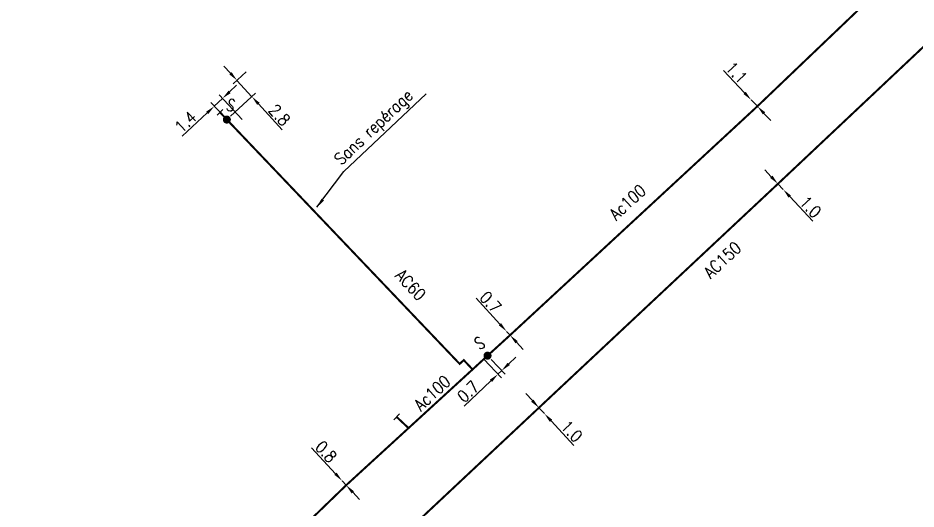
# Model space of a CAD drawing. Header units: millimetres. Extents: x 138988 to 140002, y 128990 to 130001.
# Drawn here: x 138999.9 to 139111.2, y 129308.6 to 129369.5 of the extents above; entities that cross this region are included whole.
import ezdxf
from ezdxf.enums import TextEntityAlignment as Align

# ---------------------------------------------------------------- set-up
doc = ezdxf.new("R2010")
doc.units = ezdxf.units.MM
doc.header["$PDMODE"] = 34
doc.linetypes.add('L_25_AP', pattern=[2000, 1000, 1000])
doc.layers.get('0').update_dxf_attribs({"linetype": 'CONTINUOUS'})
doc.layers.get('Defpoints').update_dxf_attribs({"linetype": 'CONTINUOUS'})
for name, color, linetype in [('L_150', 1, 'CONTINUOUS'), ('L_300', 7, 'CONTINUOUS'), ('L_340', 7, 'CONTINUOUS')]:
    doc.layers.add(name, color=color, linetype=linetype)
doc.styles.add('G_ROMANS', font='ROMANS.SHX', dxfattribs={"width": 0.75})
doc.styles.get("Standard").update_dxf_attribs({"font": 'romans.shx', "width": 0.85})
doc.dimstyles.get("Standard").update_dxf_attribs({"dimtxt": 1.5, "dimasz": 1.2, "dimexe": 0.625, "dimexo": 0.625, "dimgap": 0.25, "dimtad": 1, "dimdec": 1, "dimzin": 0, "dimdsep": 46, "dimtxsty": 'Standard', "dimcen": -0.5, "dimadec": 0, "dimazin": 0, "dimtfac": 1, "dimtdec": 1, "dimtmove": 0, "dimatfit": 3, "dimfxl": 0, "dimtolj": 1, "dimtzin": 0, "dimarcsym": 0})

# ---------------------------------------------------------------- blocks, each defined once
blk = doc.blocks.new('*D1068')
at = {"layer": 'Defpoints', "color": 0, "linetype": 'Continuous', "transparency": 16777216}
for p in [(139040.07, 129312.1), (139040.07, 129312.1), (139040.58, 129311.55)]:
    blk.add_point(p, dxfattribs=at)
at = {"layer": 'L_150', "color": 0, "linetype": 'Continuous', "lineweight": -2, "transparency": 16777216}
for p, q in [((139039.25, 129312.98), (139036.28, 129316.18)), ((139040.58, 129311.55), (139040.07, 129312.1)), ((139041.4, 129310.67), (139042.21, 129309.79))]:
    blk.add_line(p, q, dxfattribs=at)
at = {"layer": 'L_150', "color": 0, "linetype": 'Continuous', "transparency": 16777216}
for points in [[(139039.4, 129313.11), (139039.11, 129312.84), (139040.07, 129312.1)], [(139041.54, 129310.8), (139041.25, 129310.53), (139040.58, 129311.55)]]:
    blk.add_solid(points, dxfattribs=at)
at = {"layer": 'L_150', "color": 0, "linetype": 'Continuous', "transparency": 16777216, "insert": (139038.09, 129315.7), "char_height": 1.5, "attachment_point": 5, "rotation": 312.8684}
blk.add_mtext('\\A1;0.8', dxfattribs=at)
blk = doc.blocks.new('*D1069')
at = {"layer": 'Defpoints', "color": 0, "linetype": 'Continuous', "transparency": 16777216}
for p in [(139060.46, 129330.64), (139060.46, 129330.64), (139060.9, 129330.16)]:
    blk.add_point(p, dxfattribs=at)
at = {"layer": 'L_150', "color": 0, "linetype": 'Continuous', "lineweight": -2, "transparency": 16777216}
for p, q in [((139059.65, 129331.52), (139056.68, 129334.74)), ((139060.9, 129330.16), (139060.46, 129330.64)), ((139061.71, 129329.28), (139062.53, 129328.4))]:
    blk.add_line(p, q, dxfattribs=at)
at = {"layer": 'L_150', "color": 0, "linetype": 'Continuous', "transparency": 16777216}
for points in [[(139059.79, 129331.66), (139059.5, 129331.39), (139060.46, 129330.64)], [(139061.86, 129329.42), (139061.57, 129329.14), (139060.9, 129330.16)]]:
    blk.add_solid(points, dxfattribs=at)
at = {"layer": 'L_150', "color": 0, "linetype": 'Continuous', "transparency": 16777216, "insert": (139058.49, 129334.25), "char_height": 1.5, "attachment_point": 5, "rotation": 312.6819}
blk.add_mtext('\\A1;0.7', dxfattribs=at)
blk = doc.blocks.new('*D1070')
at = {"layer": 'Defpoints', "color": 0, "linetype": 'Continuous', "transparency": 16777216}
for p in [(139090.81, 129359.35), (139090.81, 129359.35), (139091.57, 129358.56)]:
    blk.add_point(p, dxfattribs=at)
at = {"layer": 'L_150', "color": 0, "linetype": 'Continuous', "lineweight": -2, "transparency": 16777216}
for p, q in [((139089.99, 129360.23), (139087.36, 129363)), ((139091.57, 129358.56), (139090.81, 129359.35)), ((139092.39, 129357.68), (139093.22, 129356.81))]:
    blk.add_line(p, q, dxfattribs=at)
at = {"layer": 'L_150', "color": 0, "linetype": 'Continuous', "transparency": 16777216}
for points in [[(139090.13, 129360.36), (139089.84, 129360.09), (139090.81, 129359.35)], [(139092.54, 129357.82), (139092.25, 129357.55), (139091.57, 129358.56)]]:
    blk.add_solid(points, dxfattribs=at)
at = {"layer": 'L_150', "color": 0, "linetype": 'Continuous', "transparency": 16777216, "insert": (139088.99, 129362.74), "char_height": 1.5, "attachment_point": 5, "rotation": 313.4359}
blk.add_mtext('\\A1;1.1', dxfattribs=at)
blk = doc.blocks.new('*D1076')
at = {"layer": 'Defpoints', "color": 0, "linetype": 'Continuous', "transparency": 16777216}
for p in [(139064.48, 129321.16), (139065.16, 129320.43), (139065.16, 129320.43)]:
    blk.add_point(p, dxfattribs=at)
at = {"layer": 'L_150', "color": 0, "linetype": 'Continuous', "lineweight": -2, "transparency": 16777216}
for p, q in [((139063.67, 129322.04), (139062.85, 129322.92)), ((139064.48, 129321.16), (139065.16, 129320.43)), ((139065.98, 129319.55), (139068.83, 129316.48))]:
    blk.add_line(p, q, dxfattribs=at)
at = {"layer": 'L_150', "color": 0, "linetype": 'Continuous', "transparency": 16777216}
for points in [[(139063.81, 129322.18), (139063.52, 129321.9), (139064.48, 129321.16)], [(139066.13, 129319.68), (139065.83, 129319.41), (139065.16, 129320.43)]]:
    blk.add_solid(points, dxfattribs=at)
at = {"layer": 'L_150', "color": 0, "linetype": 'Continuous', "transparency": 16777216, "insert": (139068.55, 129318.25), "char_height": 1.5, "attachment_point": 5, "rotation": 312.8726}
blk.add_mtext('\\A1;1.0', dxfattribs=at)
blk = doc.blocks.new('*D1077')
at = {"layer": 'Defpoints', "color": 0, "linetype": 'Continuous', "transparency": 16777216}
for p in [(139094.12, 129348.94), (139094.77, 129348.24), (139094.77, 129348.24)]:
    blk.add_point(p, dxfattribs=at)
at = {"layer": 'L_150', "color": 0, "linetype": 'Continuous', "lineweight": -2, "transparency": 16777216}
for p, q in [((139093.3, 129349.81), (139092.48, 129350.69)), ((139094.12, 129348.94), (139094.77, 129348.24)), ((139095.59, 129347.36), (139098.45, 129344.3))]:
    blk.add_line(p, q, dxfattribs=at)
at = {"layer": 'L_150', "color": 0, "linetype": 'Continuous', "transparency": 16777216}
for points in [[(139093.45, 129349.95), (139093.15, 129349.68), (139094.12, 129348.94)], [(139095.73, 129347.5), (139095.44, 129347.23), (139094.77, 129348.24)]]:
    blk.add_solid(points, dxfattribs=at)
at = {"layer": 'L_150', "color": 0, "linetype": 'Continuous', "transparency": 16777216, "insert": (139098.16, 129346.08), "char_height": 1.5, "attachment_point": 5, "rotation": 313.0307}
blk.add_mtext('\\A1;1.0', dxfattribs=at)
blk = doc.blocks.new('*D1081')
at = {"layer": 'Defpoints', "color": 0, "linetype": 'Continuous', "transparency": 16777216}
for p in [(139057.19, 129327.64), (139058.11, 129327.62), (139059.4, 129325.32)]:
    blk.add_point(p, dxfattribs=at)
at = {"layer": 'L_300', "color": 0, "linetype": 'Continuous', "lineweight": -2, "transparency": 16777216}
for p, q in [((139057.63, 129327.19), (139059.83, 129324.87)), ((139058.54, 129327.16), (139060.3, 129325.32)), ((139060.74, 129326.6), (139061.61, 129327.43)), ((139059.87, 129325.77), (139059.4, 129325.32)), ((139058.53, 129324.49), (139055.23, 129321.35))]:
    blk.add_line(p, q, dxfattribs=at)
at = {"layer": 'L_300', "color": 0, "linetype": 'Continuous', "transparency": 16777216}
for points in [[(139060.6, 129326.74), (139060.88, 129326.45), (139059.87, 129325.77)], [(139058.39, 129324.64), (139058.67, 129324.35), (139059.4, 129325.32)]]:
    blk.add_solid(points, dxfattribs=at)
at = {"layer": 'L_300', "color": 0, "linetype": 'Continuous', "transparency": 16777216, "insert": (139055.69, 129323.17), "char_height": 1.5, "attachment_point": 5, "rotation": 43.6224}
blk.add_mtext('\\A1;0.7', dxfattribs=at)
blk = doc.blocks.new('*D1082')
at = {"layer": 'Defpoints', "color": 0, "linetype": 'Continuous', "transparency": 16777216}
for p in [(139025.24, 129359.53), (139025.78, 129356.91), (139028.1, 129356.48)]:
    blk.add_point(p, dxfattribs=at)
at = {"layer": 'L_300', "color": 0, "linetype": 'Continuous', "lineweight": -2, "transparency": 16777216}
for p, q in [((139026.11, 129360.35), (139026.99, 129361.17)), ((139025.24, 129359.53), (139024.22, 129358.57)), ((139027.67, 129356.94), (139024.81, 129359.98)), ((139025.35, 129357.36), (139023.79, 129359.02)), ((139023.34, 129357.75), (139020.24, 129354.84))]:
    blk.add_line(p, q, dxfattribs=at)
at = {"layer": 'L_300', "color": 0, "linetype": 'Continuous', "transparency": 16777216}
for points in [[(139025.98, 129360.49), (139026.25, 129360.2), (139025.24, 129359.53)], [(139023.21, 129357.89), (139023.48, 129357.6), (139024.22, 129358.57)]]:
    blk.add_solid(points, dxfattribs=at)
at = {"layer": 'L_300', "color": 0, "linetype": 'Continuous', "transparency": 16777216, "insert": (139020.67, 129356.61), "char_height": 1.5, "attachment_point": 5, "rotation": 43.1927}
blk.add_mtext('\\A1;1.4', dxfattribs=at)
blk = doc.blocks.new('*D1083')
at = {"layer": 'Defpoints', "color": 0, "linetype": 'Continuous', "transparency": 16777216}
for p in [(139028.65, 129363.26), (139027.03, 129361.78), (139025.78, 129356.91)]:
    blk.add_point(p, dxfattribs=at)
at = {"layer": 'L_300', "color": 0, "linetype": 'Continuous', "lineweight": -2, "transparency": 16777216}
for p, q in [((139026.22, 129362.67), (139025.41, 129363.55)), ((139028.19, 129362.84), (139026.57, 129361.36)), ((139027.03, 129361.78), (139028.89, 129359.75)), ((139026.24, 129357.33), (139029.35, 129360.17)), ((139029.7, 129358.87), (139032.65, 129355.64))]:
    blk.add_line(p, q, dxfattribs=at)
at = {"layer": 'L_300', "color": 0, "linetype": 'Continuous', "transparency": 16777216}
for points in [[(139026.37, 129362.8), (139026.08, 129362.53), (139027.03, 129361.78)], [(139029.84, 129359), (139029.55, 129358.73), (139028.89, 129359.75)]]:
    blk.add_solid(points, dxfattribs=at)
at = {"layer": 'L_300', "color": 0, "linetype": 'Continuous', "transparency": 16777216, "insert": (139032.31, 129357.48), "char_height": 1.5, "attachment_point": 5, "rotation": 312.4225}
blk.add_mtext('\\A1;2.8', dxfattribs=at)
blk = doc.blocks.new('L_300_11')
at = {"color": 0, "linetype": 'Continuous', "const_width": 0.497, "flags": 128}
blk.add_lwpolyline([(-0.25, 0, 1), (0.25, 0, 1)], format="xyb", close=True, dxfattribs=at)
at = {"color": 0, "linetype": 'Continuous', "style": 'G_ROMANS', "width": 0.75}
blk.add_text('S', height=1.5, dxfattribs=at).set_placement((0, 1.85), align=Align.MIDDLE)
at = {"color": 0, "linetype": 'Continuous', "width": 0.75, "flags": 3}
for tag, p in [('DEF_LEG', (0, -5)), ('DEF_COUP', (0, -7.5)), ('DEF_TYPE', (0, -10))]:
    blk.add_attdef(tag, text='', height=1.2, dxfattribs=at).set_placement(p, align=Align.MIDDLE)
blk = doc.blocks.new('L_340_07')
at = {"color": 0, "linetype": 'Continuous', "const_width": 0.25, "flags": 128}
blk.add_lwpolyline([(0, 0), (1.25, 0)], dxfattribs=at)
at = {"color": 0, "linetype": 'Continuous', "flags": 128}
blk.add_lwpolyline([(1.25, -0.5), (1.25, 0.5)], dxfattribs=at)
at = {"color": 0, "linetype": 'Continuous', "style": 'G_ROMANS', "width": 0.75, "flags": 3}
for tag, p in [('DEF_LEG', (0.72, -3.47)), ('DEF_COUP', (0.72, -5.97)), ('DEF_TYPE', (0.72, -8.47))]:
    blk.add_attdef(tag, text='', height=1.2, dxfattribs=at).set_placement(p, align=Align.MIDDLE)

msp = doc.modelspace()

# ---------------------------------------------------------------- linework, layer by layer
at = {"layer": 'L_150', "linetype": 'L_25_AP', "const_width": 0.25, "flags": 128}
for points in [[(139000, 129259.01), (139012.47, 129272.41), (139023.55, 129283.38), (139044.2, 129302.14), (139064.48, 129321.16), (139094.12, 129348.94), (139117.12, 129370.61), (139139.79, 129391.7), (139141.69, 129393.63), (139144.44, 129396.23), (139145.6, 129397.34), (139145.6, 129397.34), (139145.6, 129397.34), (139145.6, 129397.34), (139145.6, 129397.34), (139145.6, 129397.34), (139151.34, 129409.19), (139151.34, 129409.19), (139152.18, 129411.04), (139153.28, 129412.94), (139153.45, 129413.55), (139154.7, 129415.76), (139162.6, 129430.5), (139163.06, 129431.93), (139171.37, 129457.53), (139189.8, 129519.45), (139193.18, 129531.81), (139198.43, 129554.97), (139201.53, 129569.46), (139206.15, 129590.56), (139208.69, 129602.22), (139209.66, 129605.65), (139210.58, 129609.08)], [(139050.47, 129436.04), (139052.23, 129436.62), (139061.79, 129437.18), (139076.94, 129437.76), (139082.14, 129437.97), (139082.33, 129438.43), (139083.11, 129438.62), (139097.52, 129436.45), (139097.52, 129436.45), (139125.38, 129414.38), (139135.09, 129406.89), (139135.09, 129406.89), (139136.52, 129405.75), (139133.88, 129402.15), (139130.41, 129397.4), (139126.02, 129391.49), (139120.08, 129385.79), (139091.57, 129358.56), (139060.9, 129330.16), (139058.11, 129327.62), (139056.25, 129325.91), (139040.58, 129311.55), (139008.66, 129280.67), (139000, 129271.88)], [(139025.78, 129356.91), (139054.65, 129326.6), (139055.16, 129327.07), (139056.25, 129325.91)], [(139048.28, 129318.66), (139047.74, 129319.17)]]:
    msp.add_lwpolyline(points, dxfattribs=at)

# ---------------------------------------------------------------- block references
at = {"layer": 'L_300'}
for p, rotation in [((139025.78, 129356.91), 344.1189825889737), ((139058.11, 129327.62), 32.47419075321504)]:
    msp.add_blockref('L_300_11', p, dxfattribs=dict(at, rotation=rotation))
at = {"layer": 'L_340'}
for p, rotation in [((139025.78, 129356.91), 133.1927230889673), ((139047.74, 129319.17), 136.798107050283)]:
    msp.add_blockref('L_340_07', p, dxfattribs=dict(at, rotation=rotation))

# ---------------------------------------------------------------- texts
at = {"layer": 'L_150', "linetype": 'Continuous', "width": 0.85}
for s, rotation, p in [('Ac100', 42.6565, (139075.47, 129346.66)), ('AC150', 43.0307, (139087.23, 129339.5)), ('AC60', 313.1927, (139048.57, 129336.4)), ('Ac100', 42.6981, (139051.24, 129322.98))]:
    msp.add_text(s, height=1.5, rotation=rotation, dxfattribs=at).set_placement(p, align=Align.MIDDLE)
at = {"layer": 'L_150', "linetype": 'Continuous', "insert": (139040.3, 129350.8), "char_height": 1.5, "attachment_point": 7, "rotation": 43.4359}
msp.add_mtext('Sans repérage', dxfattribs=at)

# ---------------------------------------------------------------- dimensions: what is measured, and where the dimension line sits
at = {"layer": 'L_150', "linetype": 'Continuous'}
for base, p1, p2, angle, picture, middle in [((139090.81, 129359.35), (139091.57, 129358.56), (139090.81, 129359.35), 313.4359, '*D1070', (139088.26, 129362.05)), ((139094.768, 129348.242), (139094.1197, 129348.9364), (139094.768, 129348.242), 133.0307, '*D1077', (139097.4257, 129345.3951)), ((139060.459, 129330.64), (139060.89965, 129330.16217), (139060.459, 129330.64), 312.68186, '*D1069', (139057.75698, 129333.57002)), ((139065.16, 129320.43), (139064.48, 129321.16), (139065.16, 129320.43), 132.8726, '*D1076', (139067.81, 129317.57)), ((139040.07, 129312.1), (139040.58, 129311.55), (139040.07, 129312.1), 312.8684, '*D1068', (139037.36, 129315.02))]:
    dim = msp.add_linear_dim(base=base, p1=p1, p2=p2, angle=angle, dimstyle='Standard', dxfattribs=at)
    dim.commit()
    dim.dimension.update_dxf_attribs({"geometry": picture, "text_midpoint": middle, "dimtype": 160})
at = {"layer": 'L_300', "linetype": 'Continuous'}
for base, p1, p2, angle, picture, middle in [((139027.03, 129361.78), (139025.78, 129356.91), (139028.65, 129363.26), 312.4225, '*D1083', (139031.58, 129356.81)), ((139025.24, 129359.53), (139025.78, 129356.91), (139028.1, 129356.48), 223.1927, '*D1082', (139021.36, 129355.88)), ((139059.4, 129325.32), (139058.11, 129327.62), (139057.19, 129327.64), 43.6224, '*D1081', (139056.38, 129322.44))]:
    dim = msp.add_linear_dim(base=base, p1=p1, p2=p2, angle=angle, dimstyle='Standard', dxfattribs=at)
    dim.commit()
    dim.dimension.update_dxf_attribs({"geometry": picture, "text_midpoint": middle, "dimtype": 160})

# ---------------------------------------------------------------- leaders
at = {"layer": 'L_150', "linetype": 'Continuous', "annotation_type": 0, "has_hookline": 1, "hookline_direction": 0, "text_width": 13.78, "horizontal_direction": (0.726144, 0.687542, 0)}
msp.add_leader([(139036.95, 129346.03), (139040.29, 129350.45)], dimstyle='Standard', dxfattribs=at)

doc.saveas('drawing.dxf')
